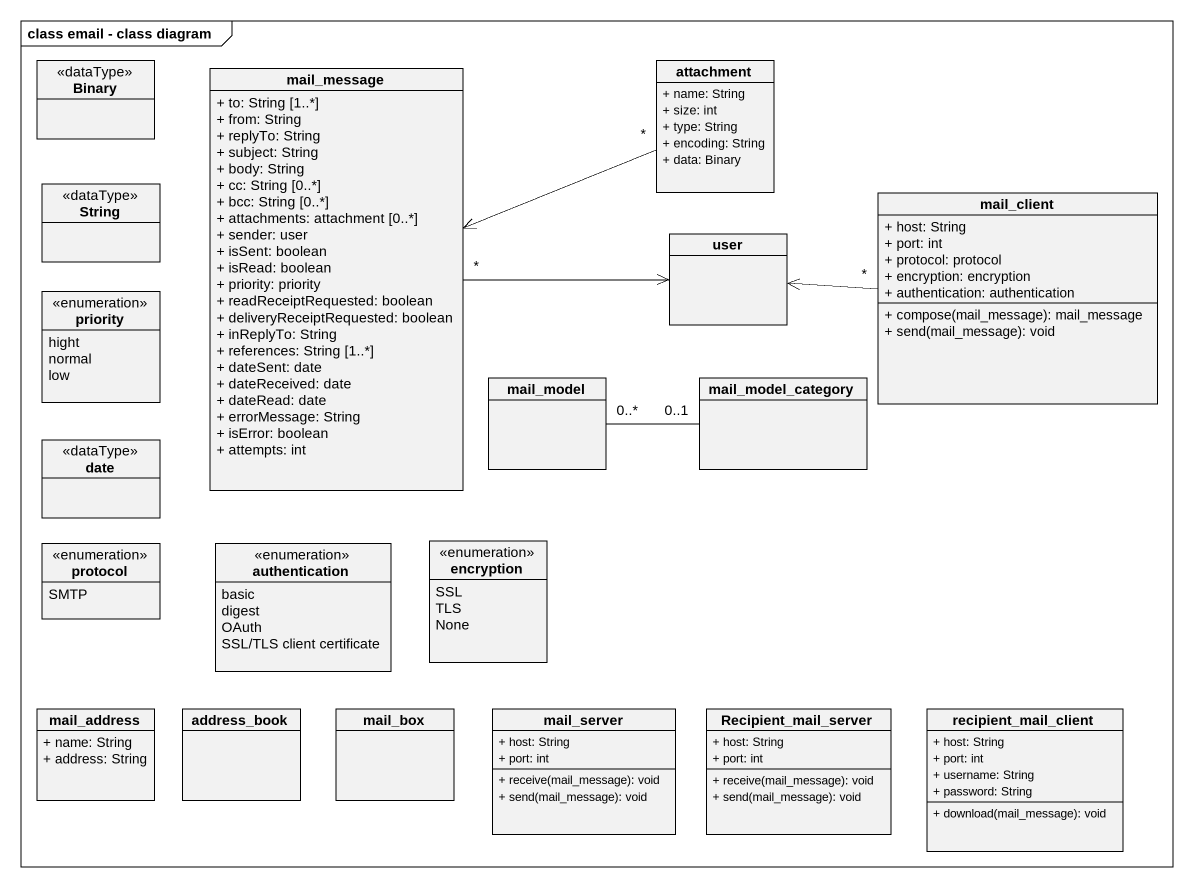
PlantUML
@startuml
mainframe class email - class diagram
hide circle
hide empty members
skinparam classAttributeIconSize 0
class Binary <<dataType>>
class mail_message {
  + to: String [1..*]
  + from: String
  + replyTo: String
  + subject: String
  + body: String
  + cc: String [0..*]
  + bcc: String [0..*]
  + attachments: attachment [0..*]
  + sender: user
  + isSent: boolean
  + isRead: boolean
  + priority: priority
  + readReceiptRequested: boolean
  + deliveryReceiptRequested: boolean
  + inReplyTo: String
  + references: String [1..*]
  + dateSent: date
  + dateReceived: date
  + dateRead: date
  + errorMessage: String
  + isError: boolean
  + attempts: int
}
class attachment {
  + name: String
  + size: int
  + type: String
  + encoding: String
  + data: Binary
}
class String <<dataType>>
class mail_client {
  + host: String
  + port: int
  + protocol: protocol
  + encryption: encryption
  + authentication: authentication
  + compose(mail_message): mail_message
  + send(mail_message): void
}
enum priority {
  hight
  normal
  low
}
class user
class mail_model
class mail_model_category
class date <<dataType>>
enum "protocol" as protocol_ {
  SMTP
}
enum authentication {
  basic
  digest
  OAuth
  SSL/TLS client certificate
}
enum encryption {
  SSL
  TLS
  None
}
class mail_address {
  + name: String
  + address: String
}
class address_book
class mail_box
class mail_server {
  + host: String
  + port: int
  + receive(mail_message): void
  + send(mail_message): void
}
class Recipient_mail_server {
  + host: String
  + port: int
  + receive(mail_message): void
  + send(mail_message): void
}
class recipient_mail_client {
  + host: String
  + port: int
  + username: String
  + password: String
  + download(mail_message): void
}
mail_message "*" -right-> user
attachment "*" -left-> mail_message
mail_client "*" -left-> user
mail_model "0..*" -right- "0..1" mail_model_category
@enduml
